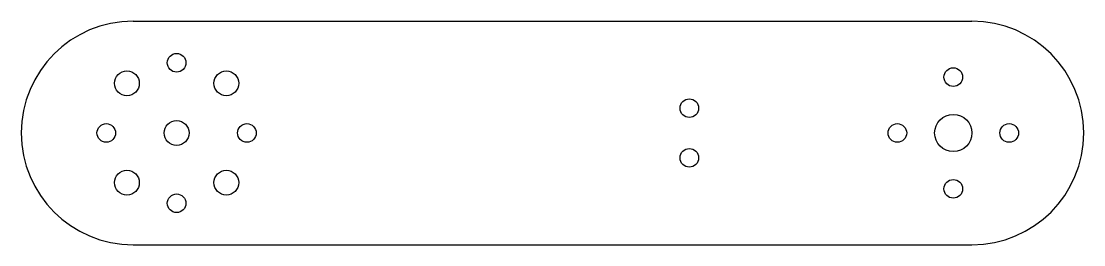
# Model space of a CAD drawing. Header units: millimetres. Extents: x 2077 to 2248, y 1723 to 1759.
import ezdxf

# ---------------------------------------------------------------- set-up
doc = ezdxf.new("R2010")
doc.units = ezdxf.units.MM

msp = doc.modelspace()

# ---------------------------------------------------------------- linework, layer by layer
for p, q in [((2095.35, 1759.12), (2230.35, 1759.12)), ((2095.35, 1723.12), (2230.35, 1723.12))]:
    msp.add_line(p, q)
for centre, radius in [((2102.35, 1752.43), 1.5), ((2094.35, 1749.12), 2), ((2110.35, 1749.12), 2), ((2227.35, 1750.12), 1.5), ((2184.87, 1745.12), 1.5), ((2091.03, 1741.12), 1.5), ((2102.35, 1741.12), 2), ((2113.66, 1741.12), 1.5), ((2218.35, 1741.12), 1.5), ((2227.35, 1741.12), 3), ((2236.35, 1741.12), 1.5), ((2184.87, 1737.12), 1.5), ((2094.35, 1733.12), 2), ((2110.35, 1733.12), 2), ((2227.35, 1732.12), 1.5), ((2102.35, 1729.8), 1.5)]:
    msp.add_circle(centre, radius)
for centre, start, end in [((2095.35, 1741.12), 90, 270), ((2230.35, 1741.12), 270, 90)]:
    msp.add_arc(centre, 18, start, end)

doc.saveas('drawing.dxf')
